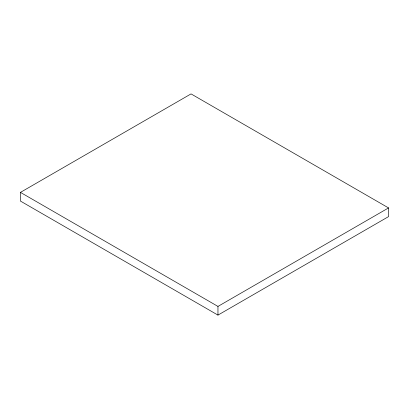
<?xml version="1.0" encoding="UTF-8"?>
<svg xmlns="http://www.w3.org/2000/svg" width="409" height="409" viewBox="0 0 409 409"><rect width="100%" height="100%" fill="white"/><g stroke="black" fill="none" stroke-linecap="round" stroke-linejoin="round"><path stroke-width="0.61" d="M20.45 192.383L191.039 93.896L388.55 207.925L388.55 216.617L217.961 315.104L20.45 201.075L20.45 192.383L217.961 306.418L388.55 207.925M217.961 306.418L217.961 315.104"/></g></svg>
